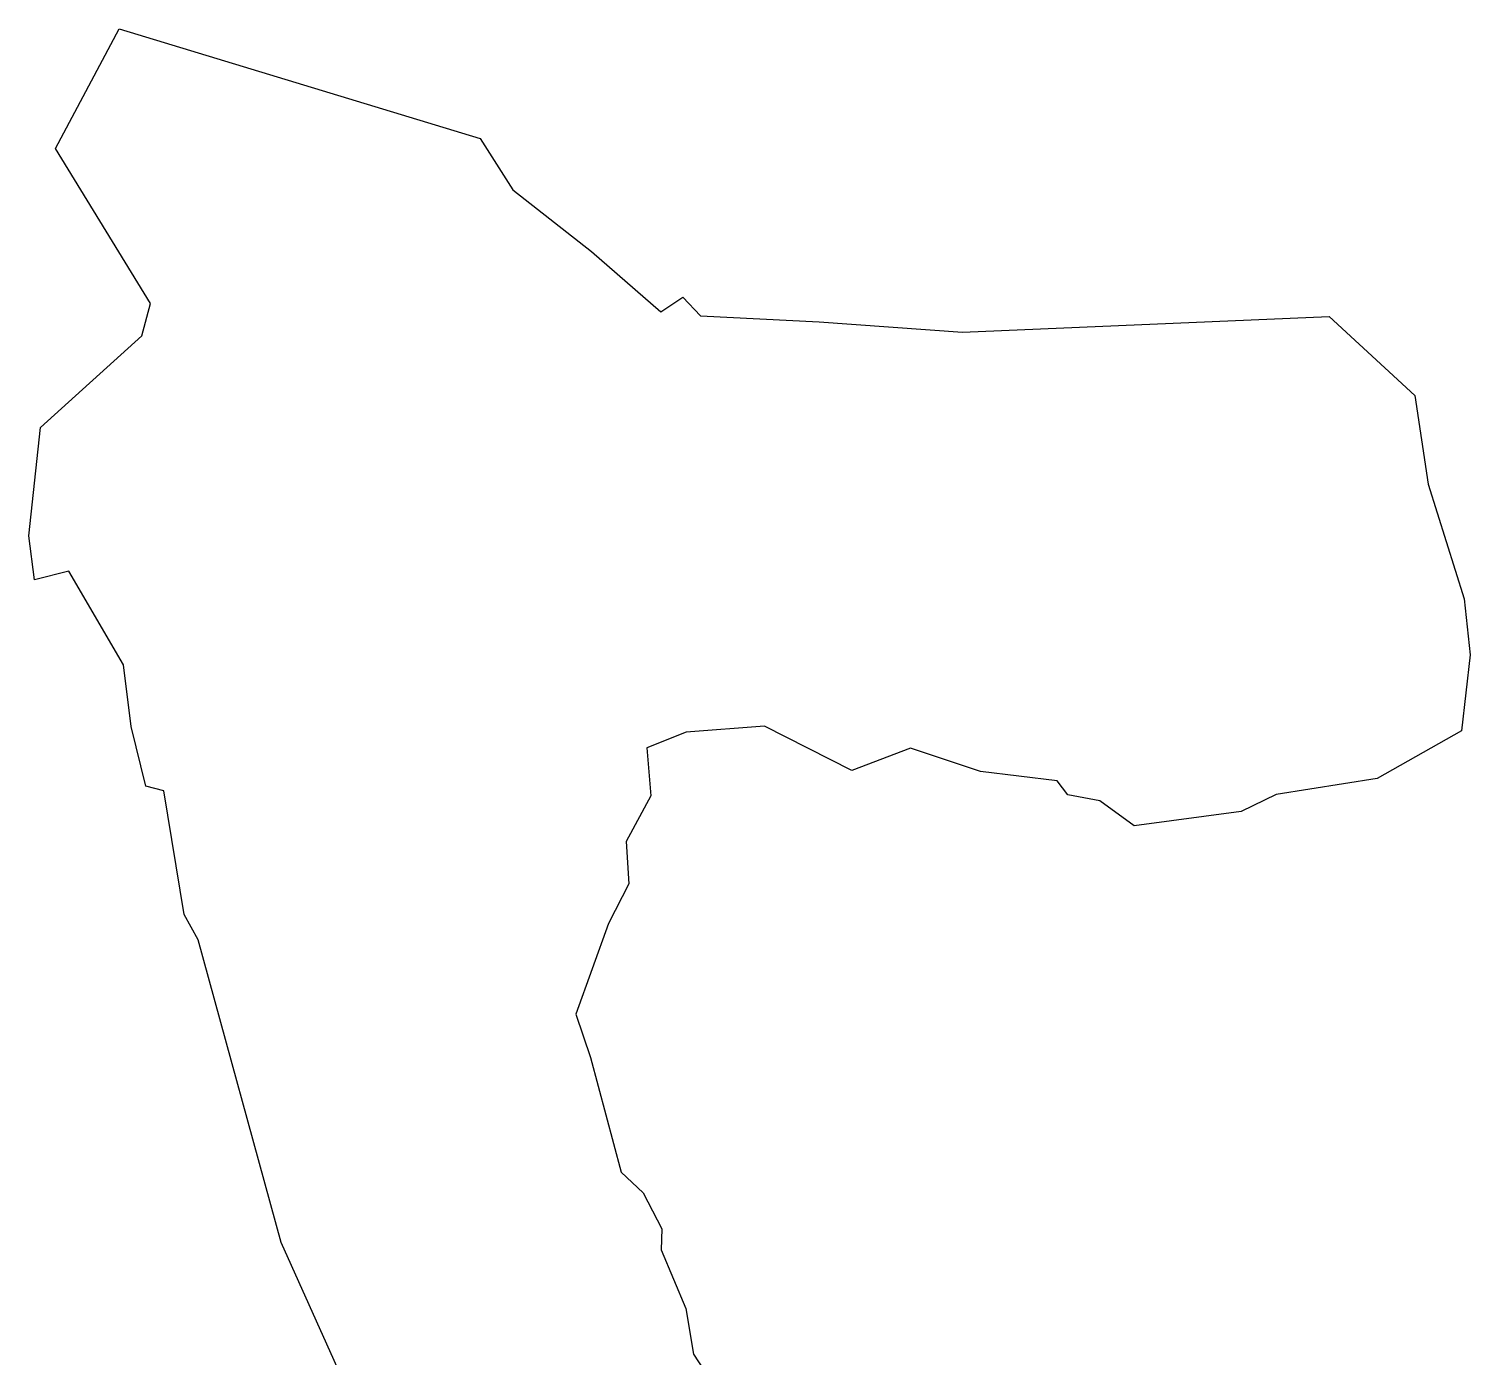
# Model space of a CAD drawing. Header units: metres. Extents: x 340059 to 343408, y 1762380 to 1766604.
# Drawn here: x 341115 to 343408, y 1764492 to 1766604 of the extents above; entities that cross this region are included whole.
import ezdxf

# ---------------------------------------------------------------- set-up
doc = ezdxf.new("R2010")
doc.units = ezdxf.units.M
doc.layers.add('VILLAGE BOUNDRY', color=10, linetype='Continuous')

msp = doc.modelspace()

# ---------------------------------------------------------------- linework, layer by layer
at = {"color": 3}
msp.add_lwpolyline([(341832.9, 1766429.8), (341885.2, 1766348.3)], dxfattribs=at)
at = {"layer": 'VILLAGE BOUNDRY', "color": 3}
for points in [[(341673.2, 1764324.9), (341516.7, 1764674.6), (341384.5, 1765155.8), (341362.1, 1765196.1), (341329.7, 1765392.3), (341301.1, 1765400), (341278.1, 1765495), (341265.9, 1765592.8), (341178.7, 1765742), (341124, 1765728), (341115.1, 1765797.7), (341133.6, 1765970.2), (341294.8, 1766115.8), (341308.7, 1766167.6), (341157.5, 1766413.7), (341258.8, 1766604), (341832.9, 1766429.8)], [(341885.2, 1766348.3), (342010.4, 1766249.9), (342120.5, 1766153.9), (342155.7, 1766177.2), (342183.7, 1766147.7), (342372.1, 1766138.3), (342600.2, 1766121.9), (343183.7, 1766146.6), (343319.9, 1766020.8), (343341.3, 1765879.9), (343398.5, 1765697.9), (343407.9, 1765608.6), (343394.3, 1765487.7), (343260, 1765412.3), (343099.3, 1765386.8), (343043.4, 1765359.5), (342873.5, 1765336.8), (342819, 1765376.8), (342767.7, 1765386.1), (342750.7, 1765408.5), (342628.9, 1765423.4), (342517.4, 1765460.2), (342424.1, 1765425), (342285.5, 1765495.1), (342160.6, 1765485.7), (342098.4, 1765460.9), (342104.3, 1765384.4), (342065.2, 1765312.2), (342069.4, 1765244.4), (342037.1, 1765181.6), (341985.1, 1765037.2), (342008.7, 1764968.5), (342057.5, 1764786.2), (342092.4, 1764753.1), (342121.8, 1764696.3), (342121, 1764662.9), (342160.3, 1764569.4), (342172.4, 1764496.9), (342234.9, 1764401.1)]]:
    msp.add_lwpolyline(points, dxfattribs=at)

doc.saveas('drawing.dxf')
